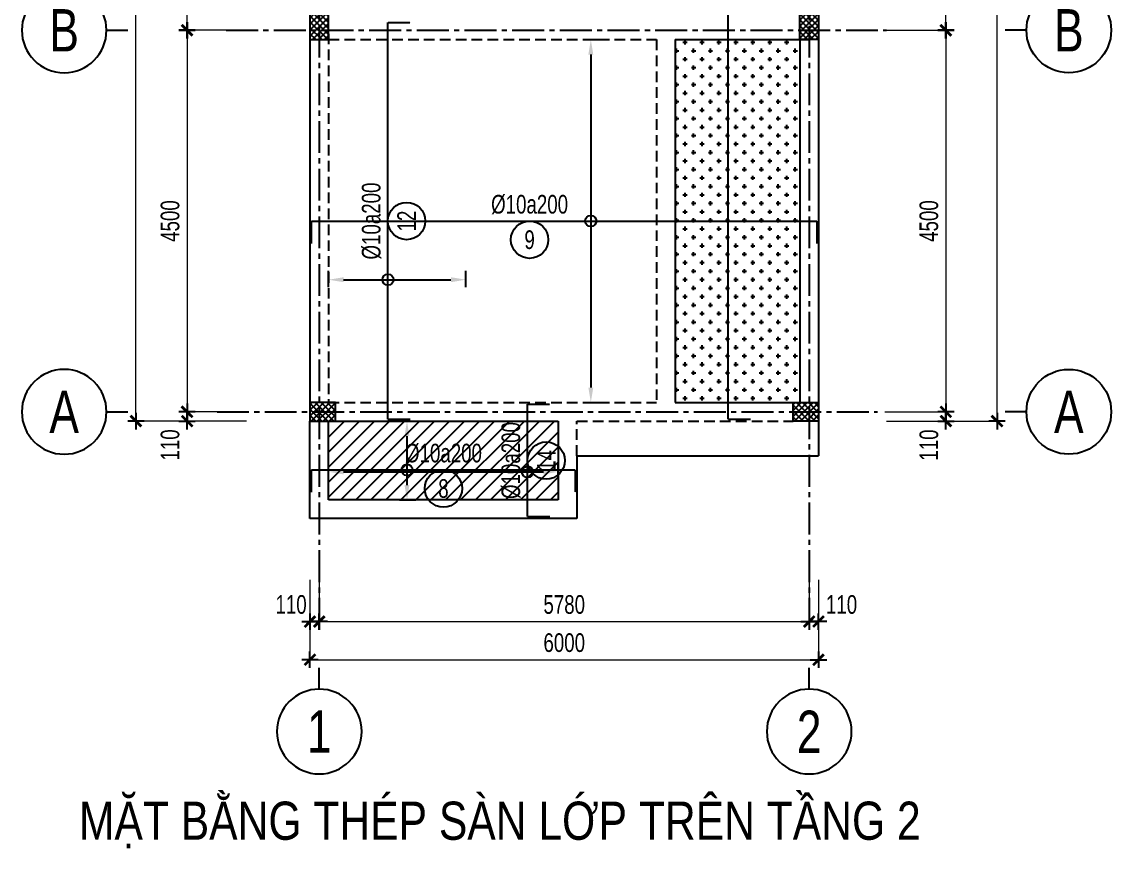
# Model space of a CAD drawing. Header units: inches. Extents: x -3538 to 66114, y -2541134 to 4288.
# Drawn here: x 17199 to 30053, y -48906 to -39159 of the extents above; entities that cross this region are included whole.
import ezdxf
from ezdxf.enums import TextEntityAlignment as Align

# ---------------------------------------------------------------- set-up
doc = ezdxf.new("R2010")
doc.units = ezdxf.units.IN
doc.header["$MEASUREMENT"] = 0
for name, pattern in [('HIDDEN', [0.375, 0.25, -0.125]), ('Xref Grid (A1)$0$CENTER2', [1.125, 0.75, -0.125, 0.125, -0.125]), ('Xref Structure Plan 2 (A1)$0$HIDDEN', [0.375, 0.25, -0.125])]:
    doc.linetypes.add(name, pattern=pattern)
doc.layers.get('DEFPOINTS').update_dxf_attribs({"color": 87})
for name, color, linetype in [('06.TEXT', 2, 'Continuous'), ('KCS_CHI', 8, 'Continuous'), ('KCS_DIM', 8, 'Continuous'), ('KCS_SOTHEP_CIRCLE', 1, 'Continuous'), ('KCS_SOTHEP_TEXT', 2, 'Continuous'), ('KCS_STEEL_TOP', 4, 'HIDDEN'), ('KCS_TEXT', 7, 'Continuous'), ('Xref Column Plan 1 (A1)$0$$0$09.COLUMN', 4, 'Continuous'), ('Xref Column Plan 1 (A1)$0$10.HATCH', 9, 'Continuous'), ('Xref Grid (A1)$0$01.AXIS', 160, 'Xref Grid (A1)$0$CENTER2'), ('Xref Grid (A1)$0$02.DIM', 8, 'Continuous'), ('Xref Structure Plan 2 (A1)$0$03.BORDER', 3, 'Continuous'), ('Xref Structure Plan 2 (A1)$0$04.HIDDEN', 8, 'Xref Structure Plan 2 (A1)$0$HIDDEN'), ('Xref Structure Plan 2 (A1)$0$10.HATCH', 9, 'Continuous')]:
    doc.layers.add(name, color=color, linetype=linetype)
doc.layers.add('Xref Column Plan 1 (A1)$0$KHUNGTEN', color=7, linetype='Continuous', lineweight=20)
doc.layers.add('Xref Structure Plan 2 (A1)$0$KHUNGTEN', color=7, linetype='Continuous', lineweight=20)
doc.styles.add('ARIAL', font='arial.ttf', dxfattribs={"width": 0.6})
doc.styles.add('KCS_SMTEXT', font='3t-unicode.shx', dxfattribs={"width": 0.7})
doc.styles.add('Xref Grid (A1)$0$BIGTEXT', font='arial.ttf', dxfattribs={"width": 0.8})
doc.styles.add('Xref Grid (A1)$0$SMTEXT', font='3t-unicode.shx', dxfattribs={"width": 0.75})
doc.dimstyles.new('KCS_DIM88_LE', dxfattribs={"dimscale": 88, "dimtxt": 0.001, "dimasz": 2, "dimexe": 1.2, "dimexo": 0, "dimgap": 1, "dimtad": 1, "dimdec": 0, "dimzin": 0, "dimdsep": 46, "dimtxsty": 'KCS_SMTEXT', "dimcen": 0, "dimdle": 1, "dimclrd": 256, "dimclre": 256, "dimclrt": 2, "dimadec": 0, "dimazin": 0, "dimtfac": 1, "dimtdec": 0, "dimtix": 1, "dimtmove": 2, "dimatfit": 3, "dimfxl": 1, "dimtolj": 1, "dimtzin": 0, "dimarcsym": 0})
doc.dimstyles.new('Xref Grid (A1)$0$X1', dxfattribs={"dimtxt": 220, "dimasz": 0.8, "dimexe": 0, "dimexo": 0, "dimgap": 90, "dimtad": 1, "dimdec": 0, "dimzin": 13, "dimdsep": 46, "dimtxsty": 'Xref Grid (A1)$0$SMTEXT', "dimblk1": 'Xref Grid (A1)$0$CHEO', "dimblk2": 'Xref Grid (A1)$0$CHEO', "dimsah": 1, "dimcen": 0, "dimclrd": 256, "dimclre": 256, "dimclrt": 2, "dimadec": 0, "dimazin": 0, "dimtfac": 1, "dimtdec": 0, "dimtix": 1, "dimtmove": 2, "dimatfit": 3, "dimldrblk": 'Xref Grid (A1)$0$CHEO', "dimfxl": 1, "dimtolj": 1, "dimtzin": 13, "dimarcsym": 0})

# ---------------------------------------------------------------- blocks, each defined once
blk = doc.blocks.new('Xref Grid (A1)$0$CHEO')
at = {"layer": 'Xref Grid (A1)$0$02.DIM'}
for points in [[(-121, 0), (121, 0)], [(0, 121), (0, -121)]]:
    blk.add_lwpolyline(points, dxfattribs=at)
at = {"layer": 'Xref Grid (A1)$0$02.DIM', "const_width": 40}
blk.add_lwpolyline([(80, 80), (-80, -81)], dxfattribs=at)
blk = doc.blocks.new('*D132')
at = {"layer": 'DEFPOINTS', "color": 0, "transparency": 16777216}
for p in [(-1560, 9270), (-859, 9270), (-859, 4500)]:
    blk.add_point(p, dxfattribs=at)
at = {"layer": 'Xref Grid (A1)$0$02.DIM', "lineweight": -2, "transparency": 16777216}
for p, q in [((-859, 9270), (-1560, 9270)), ((-1560, 4501), (-1560, 9269)), ((-859, 4500), (-1560, 4500))]:
    blk.add_line(p, q, dxfattribs=at)
at = {"layer": 'Xref Grid (A1)$0$02.DIM', "lineweight": -2, "transparency": 16777216, "xscale": 0.8, "yscale": 0.8, "zscale": 0.8}
for p, rotation in [((-1560, 9270), 90), ((-1560, 4500), 270)]:
    blk.add_blockref('Xref Grid (A1)$0$CHEO', p, dxfattribs=dict(at, rotation=rotation))
at = {"layer": 'Xref Grid (A1)$0$02.DIM', "color": 2, "transparency": 16777216, "insert": (-1760, 6885), "char_height": 220, "attachment_point": 5, "rotation": 90, "style": 'Xref Grid (A1)$0$SMTEXT'}
blk.add_mtext('\\A1;4770', dxfattribs=at)
blk = doc.blocks.new('*D134')
at = {"layer": 'DEFPOINTS', "color": 0, "transparency": 16777216}
for p in [(0, -1983), (5780, -1980), (5780, -2474)]:
    blk.add_point(p, dxfattribs=at)
at = {"layer": 'Xref Grid (A1)$0$02.DIM', "lineweight": -2, "transparency": 16777216}
for p, q in [((0, -1983), (0, -2474)), ((5780, -1980), (5780, -2474)), ((1, -2474), (5779, -2474))]:
    blk.add_line(p, q, dxfattribs=at)
at = {"layer": 'Xref Grid (A1)$0$02.DIM', "lineweight": -2, "transparency": 16777216, "xscale": 0.8, "yscale": 0.8, "zscale": 0.8, "rotation": 180}
blk.add_blockref('Xref Grid (A1)$0$CHEO', (0, -2474), dxfattribs=at)
at = {"layer": 'Xref Grid (A1)$0$02.DIM', "lineweight": -2, "transparency": 16777216, "xscale": 0.8, "yscale": 0.8, "zscale": 0.8}
blk.add_blockref('Xref Grid (A1)$0$CHEO', (5780, -2474), dxfattribs=at)
at = {"layer": 'Xref Grid (A1)$0$02.DIM', "color": 2, "transparency": 16777216, "insert": (2890, -2274), "char_height": 220, "attachment_point": 5, "style": 'Xref Grid (A1)$0$SMTEXT'}
blk.add_mtext('\\A1;5780', dxfattribs=at)
blk = doc.blocks.new('*D135')
at = {"layer": 'DEFPOINTS', "color": 0, "transparency": 16777216}
for p in [(-2163, 14890), (-859, 14890), (-859, -110)]:
    blk.add_point(p, dxfattribs=at)
at = {"layer": 'Xref Grid (A1)$0$02.DIM', "lineweight": -2, "transparency": 16777216}
for p, q in [((-859, 14890), (-2163, 14890)), ((-2163, -110), (-2163, 14889)), ((-859, -110), (-2163, -110))]:
    blk.add_line(p, q, dxfattribs=at)
at = {"layer": 'Xref Grid (A1)$0$02.DIM', "lineweight": -2, "transparency": 16777216, "xscale": 0.8, "yscale": 0.8, "zscale": 0.8}
for p, rotation in [((-2163, 14890), 90), ((-2163, -110), 270)]:
    blk.add_blockref('Xref Grid (A1)$0$CHEO', p, dxfattribs=dict(at, rotation=rotation))
at = {"layer": 'Xref Grid (A1)$0$02.DIM', "color": 2, "transparency": 16777216, "insert": (-2363, 7390), "char_height": 220, "attachment_point": 5, "rotation": 90, "style": 'Xref Grid (A1)$0$SMTEXT'}
blk.add_mtext('\\A1;15000', dxfattribs=at)
blk = doc.blocks.new('*D136')
at = {"layer": 'DEFPOINTS', "color": 0, "transparency": 16777216}
for p in [(-110, -1983), (0, -1983), (-110, -2474)]:
    blk.add_point(p, dxfattribs=at)
at = {"layer": 'Xref Grid (A1)$0$02.DIM', "lineweight": -2, "transparency": 16777216}
for p, q in [((-110, -1983), (-110, -2474)), ((0, -1983), (0, -2474)), ((-111, -2474), (-112, -2474)), ((0, -2474), (-110, -2474)), ((1, -2474), (2, -2474))]:
    blk.add_line(p, q, dxfattribs=at)
at = {"layer": 'Xref Grid (A1)$0$02.DIM', "lineweight": -2, "transparency": 16777216, "xscale": 0.8, "yscale": 0.8, "zscale": 0.8}
blk.add_blockref('Xref Grid (A1)$0$CHEO', (-110, -2474), dxfattribs=at)
at = {"layer": 'Xref Grid (A1)$0$02.DIM', "lineweight": -2, "transparency": 16777216, "xscale": 0.8, "yscale": 0.8, "zscale": 0.8, "rotation": 180}
blk.add_blockref('Xref Grid (A1)$0$CHEO', (0, -2474), dxfattribs=at)
at = {"layer": 'Xref Grid (A1)$0$02.DIM', "color": 2, "transparency": 16777216, "insert": (-333, -2274), "char_height": 220, "attachment_point": 5, "style": 'Xref Grid (A1)$0$SMTEXT'}
blk.add_mtext('\\A1;110', dxfattribs=at)
blk = doc.blocks.new('*D137')
at = {"layer": 'DEFPOINTS', "color": 0, "transparency": 16777216}
for p in [(5780, -1983), (5890, -1983), (5890, -2474)]:
    blk.add_point(p, dxfattribs=at)
at = {"layer": 'Xref Grid (A1)$0$02.DIM', "lineweight": -2, "transparency": 16777216}
for p, q in [((5780, -1983), (5780, -2474)), ((5890, -1983), (5890, -2474)), ((5779, -2474), (5778, -2474)), ((5780, -2474), (5890, -2474)), ((5891, -2474), (5892, -2474))]:
    blk.add_line(p, q, dxfattribs=at)
at = {"layer": 'Xref Grid (A1)$0$02.DIM', "lineweight": -2, "transparency": 16777216, "xscale": 0.8, "yscale": 0.8, "zscale": 0.8}
blk.add_blockref('Xref Grid (A1)$0$CHEO', (5780, -2474), dxfattribs=at)
at = {"layer": 'Xref Grid (A1)$0$02.DIM', "lineweight": -2, "transparency": 16777216, "xscale": 0.8, "yscale": 0.8, "zscale": 0.8, "rotation": 180}
blk.add_blockref('Xref Grid (A1)$0$CHEO', (5890, -2474), dxfattribs=at)
at = {"layer": 'Xref Grid (A1)$0$02.DIM', "color": 2, "transparency": 16777216, "insert": (6162, -2274), "char_height": 220, "attachment_point": 5, "style": 'Xref Grid (A1)$0$SMTEXT'}
blk.add_mtext('\\A1;110', dxfattribs=at)
blk = doc.blocks.new('*D138')
at = {"layer": 'DEFPOINTS', "color": 0, "transparency": 16777216}
for p in [(-110, -1983), (5890, -1983), (5890, -2924)]:
    blk.add_point(p, dxfattribs=at)
at = {"layer": 'Xref Grid (A1)$0$02.DIM', "lineweight": -2, "transparency": 16777216}
for p, q in [((-110, -1983), (-110, -2924)), ((5890, -1983), (5890, -2924)), ((-109, -2924), (5889, -2924))]:
    blk.add_line(p, q, dxfattribs=at)
at = {"layer": 'Xref Grid (A1)$0$02.DIM', "lineweight": -2, "transparency": 16777216, "xscale": 0.8, "yscale": 0.8, "zscale": 0.8, "rotation": 180}
blk.add_blockref('Xref Grid (A1)$0$CHEO', (-110, -2924), dxfattribs=at)
at = {"layer": 'Xref Grid (A1)$0$02.DIM', "lineweight": -2, "transparency": 16777216, "xscale": 0.8, "yscale": 0.8, "zscale": 0.8}
blk.add_blockref('Xref Grid (A1)$0$CHEO', (5890, -2924), dxfattribs=at)
at = {"layer": 'Xref Grid (A1)$0$02.DIM', "color": 2, "transparency": 16777216, "insert": (2890, -2724), "char_height": 220, "attachment_point": 5, "style": 'Xref Grid (A1)$0$SMTEXT'}
blk.add_mtext('\\A1;6000', dxfattribs=at)
blk = doc.blocks.new('Xref Grid (A1)$0$_Axis name')
at = {"layer": 'Xref Grid (A1)$0$02.DIM'}
blk.add_line((0, 2.5), (0, 0), dxfattribs=at)
blk.add_circle((0, 7.5), 5, dxfattribs=at)
at = {"layer": 'Xref Grid (A1)$0$02.DIM', "style": 'Xref Grid (A1)$0$BIGTEXT', "width": 0.75}
blk.add_attdef('.', text='', height=5, dxfattribs=at).set_placement((0, 7.5), align=Align.MIDDLE)
blk = doc.blocks.new('*D140')
at = {"layer": 'DEFPOINTS', "color": 0, "transparency": 16777216}
for p in [(6693, 4500), (6673, 0), (7393, 0)]:
    blk.add_point(p, dxfattribs=at)
at = {"layer": 'Xref Grid (A1)$0$02.DIM', "lineweight": -2, "transparency": 16777216}
for p, q in [((6693, 4500), (7393, 4500)), ((7393, 4499), (7393, 1)), ((6673, 0), (7393, 0))]:
    blk.add_line(p, q, dxfattribs=at)
at = {"layer": 'Xref Grid (A1)$0$02.DIM', "lineweight": -2, "transparency": 16777216, "xscale": 0.8, "yscale": 0.8, "zscale": 0.8}
for p, rotation in [((7393, 4500), 90), ((7393, 0), 270)]:
    blk.add_blockref('Xref Grid (A1)$0$CHEO', p, dxfattribs=dict(at, rotation=rotation))
at = {"layer": 'Xref Grid (A1)$0$02.DIM', "color": 2, "transparency": 16777216, "insert": (7193, 2250), "char_height": 220, "attachment_point": 5, "rotation": 90, "style": 'Xref Grid (A1)$0$SMTEXT'}
blk.add_mtext('\\A1;4500', dxfattribs=at)
blk = doc.blocks.new('*D141')
at = {"layer": 'DEFPOINTS', "color": 0, "transparency": 16777216}
for p in [(6693, 9270), (7393, 9270), (6693, 4500)]:
    blk.add_point(p, dxfattribs=at)
at = {"layer": 'Xref Grid (A1)$0$02.DIM', "lineweight": -2, "transparency": 16777216}
for p, q in [((6693, 9270), (7393, 9270)), ((7393, 4501), (7393, 9269)), ((6693, 4500), (7393, 4500))]:
    blk.add_line(p, q, dxfattribs=at)
at = {"layer": 'Xref Grid (A1)$0$02.DIM', "lineweight": -2, "transparency": 16777216, "xscale": 0.8, "yscale": 0.8, "zscale": 0.8}
for p, rotation in [((7393, 9270), 90), ((7393, 4500), 270)]:
    blk.add_blockref('Xref Grid (A1)$0$CHEO', p, dxfattribs=dict(at, rotation=rotation))
at = {"layer": 'Xref Grid (A1)$0$02.DIM', "color": 2, "transparency": 16777216, "insert": (7193, 6885), "char_height": 220, "attachment_point": 5, "rotation": 90, "style": 'Xref Grid (A1)$0$SMTEXT'}
blk.add_mtext('\\A1;4770', dxfattribs=at)
blk = doc.blocks.new('*D143')
at = {"layer": 'DEFPOINTS', "color": 0, "transparency": 16777216}
for p in [(6773, 14890), (7997, 14890), (6693, -110)]:
    blk.add_point(p, dxfattribs=at)
at = {"layer": 'Xref Grid (A1)$0$02.DIM', "lineweight": -2, "transparency": 16777216}
for p, q in [((6773, 14890), (7997, 14890)), ((7997, -109), (7997, 14889)), ((6693, -110), (7997, -110))]:
    blk.add_line(p, q, dxfattribs=at)
at = {"layer": 'Xref Grid (A1)$0$02.DIM', "lineweight": -2, "transparency": 16777216, "xscale": 0.8, "yscale": 0.8, "zscale": 0.8}
for p, rotation in [((7997, 14890), 90), ((7997, -110), 270)]:
    blk.add_blockref('Xref Grid (A1)$0$CHEO', p, dxfattribs=dict(at, rotation=rotation))
at = {"layer": 'Xref Grid (A1)$0$02.DIM', "color": 2, "transparency": 16777216, "insert": (7797, 7390), "char_height": 220, "attachment_point": 5, "rotation": 90, "style": 'Xref Grid (A1)$0$SMTEXT'}
blk.add_mtext('\\A1;15000', dxfattribs=at)
blk = doc.blocks.new('*D149')
at = {"layer": 'DEFPOINTS', "color": 0, "transparency": 16777216}
for p in [(-1560, 0), (-859, 0), (-859, -110)]:
    blk.add_point(p, dxfattribs=at)
at = {"layer": 'Xref Grid (A1)$0$02.DIM', "lineweight": -2, "transparency": 16777216}
for p, q in [((-1560, 1), (-1560, 2)), ((-859, 0), (-1560, 0)), ((-1560, -110), (-1560, 0)), ((-859, -110), (-1560, -110)), ((-1560, -111), (-1560, -112))]:
    blk.add_line(p, q, dxfattribs=at)
at = {"layer": 'Xref Grid (A1)$0$02.DIM', "lineweight": -2, "transparency": 16777216, "xscale": 0.8, "yscale": 0.8, "zscale": 0.8}
for p, rotation in [((-1560, 0), 270), ((-1560, -110), 90)]:
    blk.add_blockref('Xref Grid (A1)$0$CHEO', p, dxfattribs=dict(at, rotation=rotation))
at = {"layer": 'Xref Grid (A1)$0$02.DIM', "color": 2, "transparency": 16777216, "insert": (-1760, -391), "char_height": 220, "attachment_point": 5, "rotation": 90, "style": 'Xref Grid (A1)$0$SMTEXT'}
blk.add_mtext('\\A1;110', dxfattribs=at)
blk = doc.blocks.new('*D150')
at = {"layer": 'DEFPOINTS', "color": 0, "transparency": 16777216}
for p in [(6693, 0), (6693, -110), (7393, 0)]:
    blk.add_point(p, dxfattribs=at)
at = {"layer": 'Xref Grid (A1)$0$02.DIM', "lineweight": -2, "transparency": 16777216}
for p, q in [((7393, 1), (7393, 2)), ((6693, 0), (7393, 0)), ((6693, -110), (7393, -110)), ((7393, -110), (7393, 0)), ((7393, -111), (7393, -112))]:
    blk.add_line(p, q, dxfattribs=at)
at = {"layer": 'Xref Grid (A1)$0$02.DIM', "lineweight": -2, "transparency": 16777216, "xscale": 0.8, "yscale": 0.8, "zscale": 0.8}
for p, rotation in [((7393, 0), 270), ((7393, -110), 90)]:
    blk.add_blockref('Xref Grid (A1)$0$CHEO', p, dxfattribs=dict(at, rotation=rotation))
at = {"layer": 'Xref Grid (A1)$0$02.DIM', "color": 2, "transparency": 16777216, "insert": (7193, -392), "char_height": 220, "attachment_point": 5, "rotation": 90, "style": 'Xref Grid (A1)$0$SMTEXT'}
blk.add_mtext('\\A1;110', dxfattribs=at)
blk = doc.blocks.new('*D151')
at = {"layer": 'DEFPOINTS', "color": 0, "transparency": 16777216}
for p in [(-859, 4500), (-1560, 0), (-859, 0)]:
    blk.add_point(p, dxfattribs=at)
at = {"layer": 'Xref Grid (A1)$0$02.DIM', "lineweight": -2, "transparency": 16777216}
for p, q in [((-859, 4500), (-1560, 4500)), ((-1560, 4499), (-1560, 1)), ((-859, 0), (-1560, 0))]:
    blk.add_line(p, q, dxfattribs=at)
at = {"layer": 'Xref Grid (A1)$0$02.DIM', "lineweight": -2, "transparency": 16777216, "xscale": 0.8, "yscale": 0.8, "zscale": 0.8}
for p, rotation in [((-1560, 4500), 90), ((-1560, 0), 270)]:
    blk.add_blockref('Xref Grid (A1)$0$CHEO', p, dxfattribs=dict(at, rotation=rotation))
at = {"layer": 'Xref Grid (A1)$0$02.DIM', "color": 2, "transparency": 16777216, "insert": (-1760, 2250), "char_height": 220, "attachment_point": 5, "rotation": 90, "style": 'Xref Grid (A1)$0$SMTEXT'}
blk.add_mtext('\\A1;4500', dxfattribs=at)
blk = doc.blocks.new('*D164')
at = {"layer": 'DEFPOINTS', "color": 0, "transparency": 16777216}
for p in [(23825, -39369), (23825, -43649), (23913, -43649)]:
    blk.add_point(p, dxfattribs=at)
at = {"layer": 'KCS_DIM', "lineweight": -2, "transparency": 16777216}
for p, q in [((23825, -39369), (24018, -39369)), ((23913, -39545), (23913, -43473)), ((23825, -43649), (24018, -43649))]:
    blk.add_line(p, q, dxfattribs=at)
at = {"layer": 'KCS_DIM', "transparency": 16777216}
for points in [[(23884, -39545), (23942, -39545), (23913, -39369)], [(23884, -43473), (23942, -43473), (23913, -43649)]]:
    blk.add_solid(points, dxfattribs=at)
at = {"layer": 'KCS_DIM', "color": 2, "transparency": 16777216, "insert": (23825, -41509), "char_height": 0.088, "attachment_point": 5, "rotation": 90, "style": 'KCS_SMTEXT'}
blk.add_mtext('\\A1;4280', dxfattribs=at)
blk = doc.blocks.new('*D165')
at = {"layer": 'DEFPOINTS', "color": 0, "transparency": 16777216}
for p in [(21656, -43869), (21656, -44799), (21744, -44799)]:
    blk.add_point(p, dxfattribs=at)
at = {"layer": 'KCS_DIM', "lineweight": -2, "transparency": 16777216}
for p, q in [((21656, -43869), (21850, -43869)), ((21744, -44045), (21744, -44623)), ((21656, -44799), (21850, -44799))]:
    blk.add_line(p, q, dxfattribs=at)
at = {"layer": 'KCS_DIM', "transparency": 16777216}
for points in [[(21715, -44045), (21773, -44045), (21744, -43869)], [(21715, -44623), (21773, -44623), (21744, -44799)]]:
    blk.add_solid(points, dxfattribs=at)
at = {"layer": 'KCS_DIM', "color": 2, "transparency": 16777216, "insert": (21656, -44334), "char_height": 0.088, "attachment_point": 5, "rotation": 90, "style": 'KCS_SMTEXT'}
blk.add_mtext('\\A1;930', dxfattribs=at)
blk = doc.blocks.new('*D167')
at = {"layer": 'DEFPOINTS', "color": 0, "transparency": 16777216}
for p in [(20819, -42289), (22439, -42201), (22439, -42289)]:
    blk.add_point(p, dxfattribs=at)
at = {"layer": 'KCS_DIM', "lineweight": -2, "transparency": 16777216}
for p, q in [((20819, -42289), (20819, -42095)), ((22439, -42289), (22439, -42095)), ((20995, -42201), (22263, -42201))]:
    blk.add_line(p, q, dxfattribs=at)
at = {"layer": 'KCS_DIM', "transparency": 16777216}
for points in [[(20995, -42172), (20995, -42230), (20819, -42201)], [(22263, -42172), (22263, -42230), (22439, -42201)]]:
    blk.add_solid(points, dxfattribs=at)
at = {"layer": 'KCS_DIM', "color": 2, "transparency": 16777216, "insert": (21629, -42113), "char_height": 0.088, "attachment_point": 5, "style": 'KCS_SMTEXT'}
blk.add_mtext('\\A1;1620', dxfattribs=at)
blk = doc.blocks.new('*D168')
at = {"layer": 'DEFPOINTS', "color": 0, "transparency": 16777216}
for p in [(23529, -44467), (20819, -44555), (23529, -44555)]:
    blk.add_point(p, dxfattribs=at)
at = {"layer": 'KCS_DIM', "lineweight": -2, "transparency": 16777216}
for p, q in [((20819, -44555), (20819, -44362)), ((20995, -44467), (23353, -44467)), ((23529, -44555), (23529, -44362))]:
    blk.add_line(p, q, dxfattribs=at)
at = {"layer": 'KCS_DIM', "transparency": 16777216}
for points in [[(20995, -44438), (20995, -44497), (20819, -44467)], [(23353, -44438), (23353, -44497), (23529, -44467)]]:
    blk.add_solid(points, dxfattribs=at)
at = {"layer": 'KCS_DIM', "color": 2, "transparency": 16777216, "insert": (22174, -44379), "char_height": 0.088, "attachment_point": 5, "style": 'KCS_SMTEXT'}
blk.add_mtext('\\A1;2710', dxfattribs=at)
blk = doc.blocks.new('Xref Grid (A1)')
at = {"layer": 'Xref Grid (A1)$0$01.AXIS', "ltscale": 500}
for p, q in [((0, 15804.1), (0, -2571.1)), ((5780, 15804.1), (5780, -2571.1)), ((-1098, 4500), (6692.6, 4500)), ((-1204.7, 0), (6586, 0))]:
    blk.add_line(p, q, dxfattribs=at)
ref = blk.add_blockref('Xref Grid (A1)$0$_Axis name', (-2260.2, 4500), dxfattribs=dict(xscale=-100.0000000000006, yscale=100.0000000000006, zscale=100, rotation=90))
ref.add_attrib('.', 'B', dxfattribs={"layer": 'Xref Grid (A1)$0$02.DIM', "height": 500, "style": 'Xref Grid (A1)$0$BIGTEXT', "width": 0.75}).set_placement((-3010.2, 4500), align=Align.MIDDLE)
ref = blk.add_blockref('Xref Grid (A1)$0$_Axis name', (8093.6, 4500), dxfattribs=dict(xscale=100, yscale=100, zscale=100, rotation=270))
ref.add_attrib('.', 'B', dxfattribs={"layer": 'Xref Grid (A1)$0$02.DIM', "height": 500, "style": 'Xref Grid (A1)$0$BIGTEXT', "width": 0.75}).set_placement((8843.6, 4500), align=Align.MIDDLE)
ref = blk.add_blockref('Xref Grid (A1)$0$_Axis name', (-2260.2, 0), dxfattribs=dict(xscale=-100.0000000000006, yscale=100.0000000000006, zscale=100, rotation=90))
ref.add_attrib('.', 'A', dxfattribs={"layer": 'Xref Grid (A1)$0$02.DIM', "height": 500, "style": 'Xref Grid (A1)$0$BIGTEXT', "width": 0.75}).set_placement((-3010.2, 0), align=Align.MIDDLE)
ref = blk.add_blockref('Xref Grid (A1)$0$_Axis name', (8093.6, 0), dxfattribs=dict(xscale=100, yscale=100, zscale=100, rotation=270))
ref.add_attrib('.', 'A', dxfattribs={"layer": 'Xref Grid (A1)$0$02.DIM', "height": 500, "style": 'Xref Grid (A1)$0$BIGTEXT', "width": 0.75}).set_placement((8843.6, 0), align=Align.MIDDLE)
ref = blk.add_blockref('Xref Grid (A1)$0$_Axis name', (0, -3020.9), dxfattribs=dict(xscale=-100, yscale=100, zscale=100, rotation=180))
ref.add_attrib('.', '1', dxfattribs={"layer": 'Xref Grid (A1)$0$02.DIM', "height": 500, "style": 'Xref Grid (A1)$0$BIGTEXT', "width": 0.75}).set_placement((0, -3770.9), align=Align.MIDDLE)
ref = blk.add_blockref('Xref Grid (A1)$0$_Axis name', (5780, -3020.9), dxfattribs=dict(xscale=-100, yscale=100, zscale=100, rotation=180))
ref.add_attrib('.', '2', dxfattribs={"layer": 'Xref Grid (A1)$0$02.DIM', "height": 500, "style": 'Xref Grid (A1)$0$BIGTEXT', "width": 0.75}).set_placement((5780, -3770.9), align=Align.MIDDLE)
at = {"layer": 'Xref Grid (A1)$0$02.DIM'}
for base, p1, p2, angle, picture, middle in [((-2163.4132, 14890), (-859.1619, -110.4772), (-859.1619, 14890), 90, '*D135', (-2363.4132, 7389.7614)), ((7996.9, 14890), (6692.6, -110), (6772.6, 14890), 90, '*D143', (7796.9, 7390)), ((-1559.7, 9270), (-859.2, 4500), (-859.2, 9270), 270, '*D132', (-1759.7, 6885)), ((7393.2, 9270), (6692.6, 4500), (6692.6, 9270), 270, '*D141', (7193.2, 6885)), ((-1559.7, 0), (-859.2, 4500), (-859.2, 0), 270, '*D151', (-1759.7, 2250)), ((7393.2, 0), (6692.6, 4500), (6672.6, 0), 270, '*D140', (7193.2, 2250))]:
    dim = blk.add_linear_dim(base=base, p1=p1, p2=p2, angle=angle, dimstyle='Xref Grid (A1)$0$X1', dxfattribs=at)
    dim.commit()
    dim.dimension.update_dxf_attribs({"geometry": picture, "text_midpoint": middle})
for base, p1, p2, picture, middle in [((-1559.7, 0), (-859.2, -110), (-859.2, 0), '*D149', (-1759.7, -391)), ((7393.2, 0), (6692.6, -110), (6692.6, 0), '*D150', (7193.2, -392.1))]:
    dim = blk.add_linear_dim(base=base, p1=p1, p2=p2, angle=270, dimstyle='Xref Grid (A1)$0$X1', dxfattribs=at)
    dim.commit()
    dim.dimension.update_dxf_attribs({"geometry": picture, "text_midpoint": middle, "dimtype": 128})
for base, p1, p2, picture, middle in [((-110, -2474.3), (0, -1983.4), (-110, -1983.4), '*D136', (-333.1, -2274.3)), ((5890, -2474.3), (5780, -1983.4), (5890, -1983.4), '*D137', (6162, -2274.3))]:
    dim = blk.add_linear_dim(base=base, p1=p1, p2=p2, dimstyle='Xref Grid (A1)$0$X1', dxfattribs=at)
    dim.commit()
    dim.dimension.update_dxf_attribs({"geometry": picture, "text_midpoint": middle, "dimtype": 128})
for base, p1, p2, picture, middle in [((5890, -2924.2), (-110, -1983.4), (5890, -1983.4), '*D138', (2890, -2724.2)), ((5780, -2474.3), (0, -1983.4), (5780, -1980.1), '*D134', (2890, -2274.3))]:
    dim = blk.add_linear_dim(base=base, p1=p1, p2=p2, dimstyle='Xref Grid (A1)$0$X1', dxfattribs=at)
    dim.commit()
    dim.dimension.update_dxf_attribs({"geometry": picture, "text_midpoint": middle})
blk = doc.blocks.new('Xref Column Plan 1 (A1)')
at = {"layer": 'Xref Column Plan 1 (A1)$0$10.HATCH'}
h = blk.add_hatch(dxfattribs=at)
h.set_pattern_fill('ANSI37', color=256, scale=400)
h.set_pattern_definition([(45, (4489.917, 11668.026), (-35.35534, 35.35534), []), (135, (4489.917, 11668.026), (-35.35534, -35.35534), [])])
h.paths.add_polyline_path([(-110, 4389), (110, 4389), (110, 4789), (-110, 4789)])
h = blk.add_hatch(dxfattribs=at)
h.set_pattern_fill('ANSI37', color=256, scale=400)
h.set_pattern_definition([(45, (4989.917, 11668.03), (-35.35534, 35.35534), []), (135, (4989.917, 11668.03), (-35.35534, -35.35534), [])])
h.paths.add_polyline_path([(5890, 4389), (5670, 4389), (5670, 4789), (5890, 4789)])
h = blk.add_hatch(dxfattribs=at)
h.set_pattern_fill('ANSI37', color=256, scale=400, angle=-90)
h.set_pattern_definition([(315, (7169.48, -4490.64), (35.35534, 35.35534), []), (45, (7169.48, -4490.64), (-35.35534, 35.35534), [])])
h.paths.add_polyline_path([(-110, 109), (-110, -111), (190, -111), (190, 109)])
h = blk.add_hatch(dxfattribs=at)
h.set_pattern_fill('ANSI37', color=256, scale=400, angle=90)
h.set_pattern_definition([(135, (-1387.75, -790.807), (-35.35534, -35.35534), []), (225, (-1387.75, -790.807), (35.35534, -35.35534), [])])
h.paths.add_polyline_path([(5891, 109), (5891, -111), (5591, -111), (5591, 109)])
at = {"layer": 'Xref Column Plan 1 (A1)$0$$0$09.COLUMN'}
for points in [[(-110, 4389), (110, 4389), (110, 4789), (-110, 4789)], [(5890, 4389), (5670, 4389), (5670, 4789), (5890, 4789)], [(-110, 109), (-110, -111), (190, -111), (190, 109)], [(5891, 109), (5891, -111), (5591, -111), (5591, 109)]]:
    blk.add_lwpolyline(points, close=True, dxfattribs=at)
at = {"layer": 'Xref Column Plan 1 (A1)$0$KHUNGTEN'}
blk.add_blockref('Xref Grid (A1)', (0, -1), dxfattribs=at)
blk = doc.blocks.new('Xref Structure Plan 2 (A1)')
at = {"layer": 'Xref Structure Plan 2 (A1)$0$10.HATCH', "true_color": 0x636466}
h = blk.add_hatch(dxfattribs=at)
h.set_pattern_fill('CROSS', color=251, scale=400)
h.paths.add_polyline_path([(5670, 4389), (4200, 4389), (4200, 109), (5670, 109), (5670, 188)])
h = blk.add_hatch(dxfattribs=at)
h.set_pattern_fill('ANSI31', color=251, scale=1000)
edge = h.paths.add_edge_path()
edge.add_line((-110, -111), (2820, -111))
edge.add_line((2820, -111), (2820, -1040))
edge.add_line((2820, -1040), (110, -1040))
edge.add_line((110, -1040), (110, -84))
at = {"layer": 'Xref Structure Plan 2 (A1)$0$03.BORDER'}
for p, q in [((-110, 4389), (-110, 109)), ((4200, 4389), (4200, 109)), ((4200, 4389), (5780, 4389)), ((5670, 4389), (5670, 109)), ((5890, 4389), (5890, -520, 0)), ((4200, 109), (5670, 109)), ((-110, -1260), (-110, -111)), ((110, -111), (2820, -111, 0)), ((110, -1040), (110, -111)), ((2820, -111, 0), (2820, -1040, 0)), ((3040, -520, 0), (3040, -1260, 0)), ((3040, -520, 0), (5890, -520, 0)), ((2820, -1040, 0), (110, -1040, 0)), ((3040, -1260, 0), (-110, -1260, 0))]:
    blk.add_line(p, q, dxfattribs=at)
at = {"layer": 'Xref Structure Plan 2 (A1)$0$04.HIDDEN', "ltscale": 500}
for p, q in [((110, 4459), (110, 109)), ((110, 4389), (3980, 4389)), ((3980, 4389), (3980, 109)), ((110, 109), (3980, 109)), ((3040, -111, 0), (5591, -111)), ((3040, -520, 0), (3040, -111, 0))]:
    blk.add_line(p, q, dxfattribs=at)
at = {"layer": 'Xref Structure Plan 2 (A1)$0$KHUNGTEN'}
blk.add_blockref('Xref Column Plan 1 (A1)', (0, 0), dxfattribs=at)

msp = doc.modelspace()

# ---------------------------------------------------------------- linework, layer by layer
at = {"layer": 'KCS_CHI'}
for centre in [(23912.9, -41508.9), (21519.3, -42200.9), (21743.9, -44443.7), (23166.5, -44467.3)]:
    msp.add_circle(centre, 66, dxfattribs=at)
at = {"layer": 'KCS_SOTHEP_CIRCLE'}
for centre in [(21739.3, -41508.9), (23190.6, -41728.9), (23386.5, -44333.7), (22174.3, -44663.7)]:
    msp.add_circle(centre, 220, dxfattribs=at)
at = {"layer": 'KCS_STEEL_TOP'}
for points in [[(25796, -43848.9), (25532, -43848.9), (25532, -28888.9), (25796, -28888.9)], [(21783.3, -43848.9), (21519.3, -43848.9), (21519.3, -39168.9), (21783.3, -39168.9)], [(20619.3, -41772.9), (20619.3, -41508.9), (26579.3, -41508.9), (26579.3, -41772.9)], [(23430.5, -44998.5), (23166.5, -44998.5), (23166.5, -43668.9), (23430.5, -43668.9)], [(20619.3, -44707.7), (20619.3, -44443.7), (23729.2, -44443.7), (23729.2, -44707.7)]]:
    msp.add_lwpolyline(points, dxfattribs=at)

# ---------------------------------------------------------------- block references
msp.add_blockref('Xref Structure Plan 2 (A1)', (20709.3, -43758.2), dxfattribs=at)

# ---------------------------------------------------------------- texts
at = {"layer": '06.TEXT', "color": 4, "style": 'ARIAL', "width": 0.8}
msp.add_text('MẶT BẰNG THÉP SÀN LỚP TRÊN TẦNG 2', height=450, dxfattribs=at).set_placement((17873.6, -48807.2))
at = {"layer": 'KCS_SOTHEP_TEXT', "style": 'KCS_SMTEXT', "width": 0.75}
for s, p in [('12', (21739.3, -41508.9)), ('14', (23386.5, -44333.7))]:
    msp.add_text(s, height=220, rotation=90, dxfattribs=at).set_placement(p, align=Align.MIDDLE_CENTER)
for s, p in [('9', (23190.6, -41728.9)), ('8', (22174.3, -44663.7))]:
    msp.add_text(s, height=220, dxfattribs=at).set_placement(p, align=Align.MIDDLE_CENTER)
at = {"layer": 'KCS_TEXT', "style": 'KCS_SMTEXT', "width": 0.75}
for p in [(21431.3, -41508.9), (23078.5, -44333.7)]:
    msp.add_text('%%c10a200', height=220, rotation=90, dxfattribs=at).set_placement(p, align=Align.CENTER)
for p in [(23190.6, -41420.9), (22174.3, -44355.7)]:
    msp.add_text('%%c10a200', height=220, dxfattribs=at).set_placement(p, align=Align.CENTER)

# ---------------------------------------------------------------- dimensions: what is measured, and where the dimension line sits
at = {"layer": 'KCS_DIM'}
for p1, p2, picture, middle in [((23824.9, -39368.9), (23824.9, -43648.9), '*D164', (23824.8, -41508.9)), ((20819.3, -42288.9), (22439.3, -42288.9), '*D167', (21629.3, -42112.8)), ((21655.9, -43868.9), (21655.9, -44798.5), '*D165', (21655.9, -44333.7)), ((20819.3, -44555.3), (23529.2, -44555.3), '*D168', (22174.3, -44379.3))]:
    dim = msp.add_aligned_dim(p1=p1, p2=p2, distance=88, dimstyle='KCS_DIM88_LE', dxfattribs=at)
    dim.commit()
    dim.dimension.update_dxf_attribs({"geometry": picture, "text_midpoint": middle})

doc.saveas('drawing.dxf')
